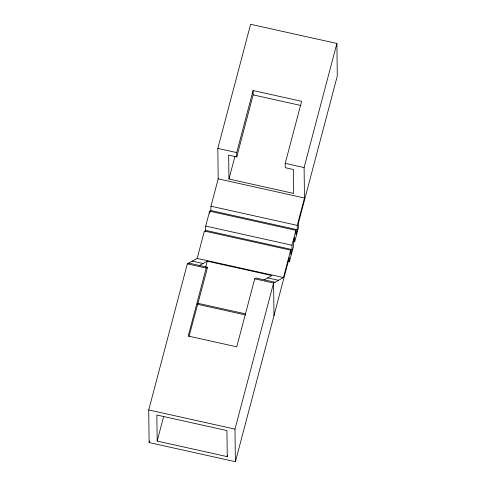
<?xml version="1.0" encoding="UTF-8"?>
<svg xmlns="http://www.w3.org/2000/svg" width="486" height="486" viewBox="0 0 486 486"><rect width="100%" height="100%" fill="white"/><g stroke="black" fill="none" stroke-linecap="round" stroke-linejoin="round"><path stroke-width="0.73" d="M287.967 261.34L289.443 261.668L289.389 257.294L235.382 461.7L149.111 442.546L148.722 409.953L187.317 263.874L197.17 258.4L283.447 277.549L290.677 250.187L204.399 231.032L197.17 258.4M210.638 211.981L210.96 206.216L218.19 178.848L217.825 148.4L250.618 24.3L336.889 43.454L337.278 76.047L298.568 222.552L298.623 226.926L294.686 241.815L293.216 241.493M205.39 231.84L205.712 226.069L209.648 211.191L295.919 230.346L295.974 234.683L297.286 229.72L297.232 225.364L304.467 198.002L304.102 167.555L336.889 43.454M149.111 442.546L149.5 441.081M227.642 455.182L227.26 456.646L157.16 441.081L163.739 416.186M205.693 267.045L207.243 261.189L271.947 275.55L264.214 279.851M228.949 179.042L228.663 155.143L236.749 156.935L236.7 152.592L253.097 90.542L301.624 101.313L285.227 163.363L285.282 167.706L293.368 169.505L293.653 193.404L228.949 179.042L234.926 156.413M189.036 336.391L207.595 267.282L206.192 268.059L188.234 336.039L236.761 346.81L254.719 278.836L256.128 278.053L274.997 282.245M236.749 156.935L253.145 94.885L253.097 90.542M235.382 461.7L234.993 429.108L273.594 283.022L283.447 277.549M290.677 250.187L290.725 254.536L292.037 249.573L291.989 245.223L295.919 230.346M289.443 261.668L293.374 246.779L293.325 242.429L294.638 237.472L294.686 241.815M199.509 265.484L207.243 261.189M253.145 94.885L300.937 105.498M217.825 148.4L236.7 152.592M285.227 163.363L304.102 167.555M218.19 178.848L304.467 198.002M210.96 206.216L297.232 225.364M211.009 210.566L297.286 229.72M205.712 226.069L291.989 245.223M205.766 230.419L292.037 249.573M192.243 261.134L203.026 263.527M267.737 277.895L278.521 280.288M188.726 263.09L207.595 267.282M187.317 263.874L206.192 268.059M254.719 278.836L273.594 283.022L273.983 315.614M197.687 303.246L245.485 313.859M197.225 304.23L245.922 315.037M148.722 409.953L234.993 429.108M227.26 456.646L226.944 430.572L156.85 415.008L157.16 441.081M209.648 211.191L209.673 213.36"/></g></svg>
